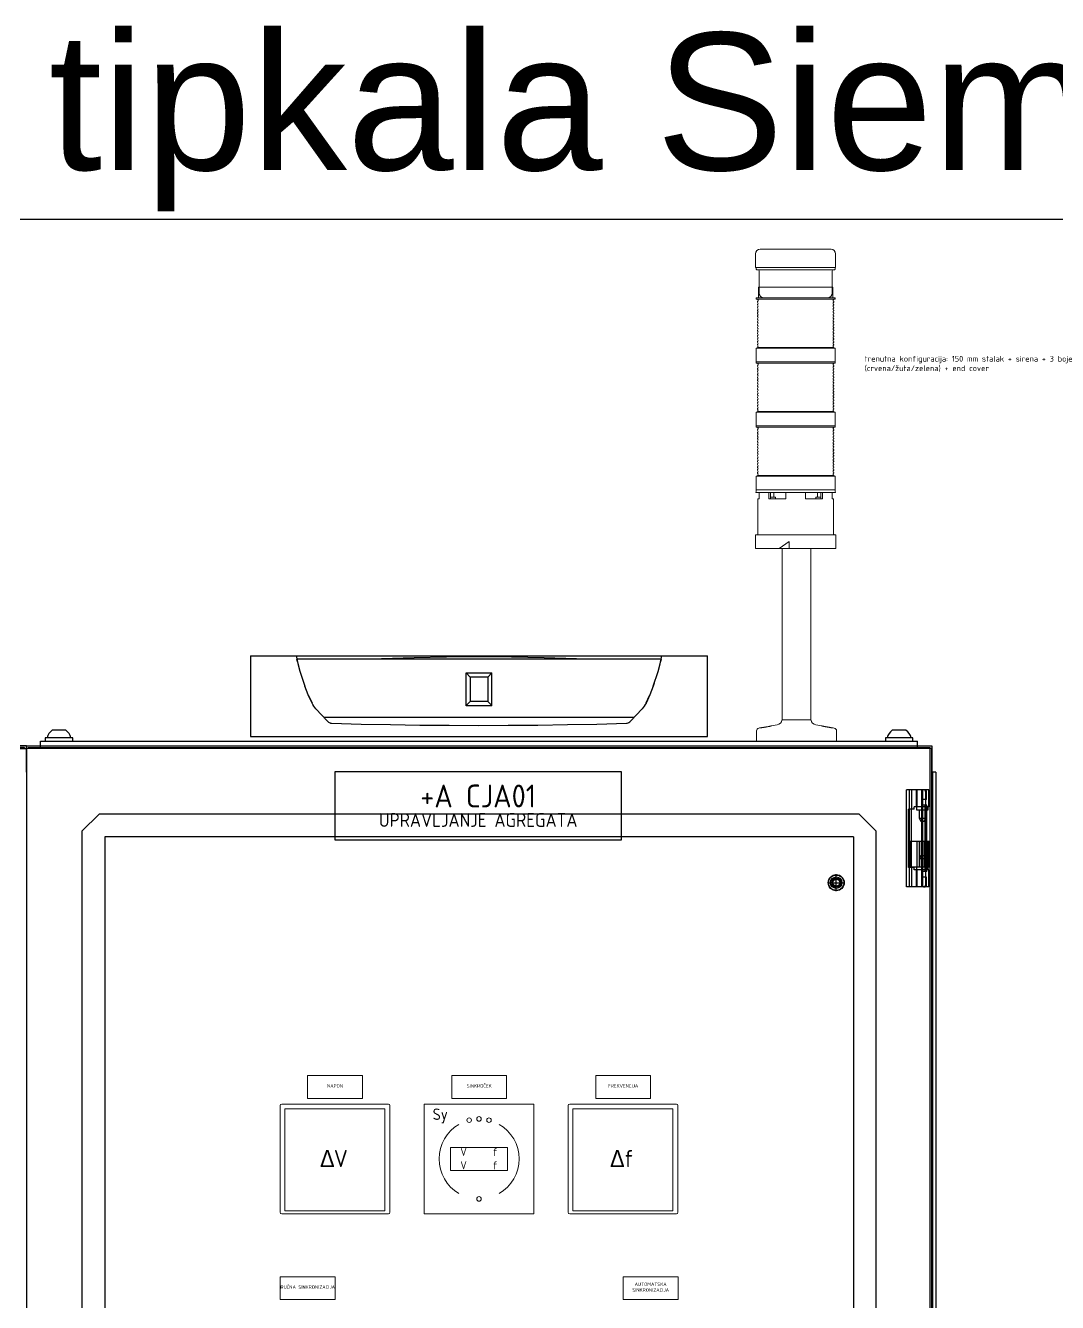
# Model space of a CAD drawing. Header units: millimetres. Extents: x 40929 to 57897, y 13592 to 43737.
# Drawn here: x 47668 to 48571, y 42018 to 43135 of the extents above; entities that cross this region are included whole.
import ezdxf

# ---------------------------------------------------------------- set-up
doc = ezdxf.new("R2010")
doc.units = ezdxf.units.MM
doc.set_wipeout_variables(frame=1)
doc.layers.add('! NO PLOT !', color=7, linetype='Continuous', true_color=0xff75dd, plot=False)
doc.layers.add('000-PI-Oprema', color=30, linetype='Continuous', lineweight=5)
for name, color, linetype in [('000-PI-ORMAR', 2, 'Continuous'), ('000-PI_TEXT', 7, 'Continuous'), ('AUT_7', 7, 'Continuous')]:
    doc.layers.add(name, color=color, linetype=linetype)
doc.styles.add('PI0', font='isocpeur.ttf', dxfattribs={"width": 0.9})
doc.styles.get("Standard").update_dxf_attribs({"font": 'arial.ttf'})

# ---------------------------------------------------------------- blocks, each defined once
blk = doc.blocks.new('8806000_2000x800x600')
at = {"layer": '! NO PLOT !'}
for p, q in [((-3049.3, 1783), (-3049.3, 1868)), ((-3029.9, 1868), (-3049.3, 1868)), ((-3046.8, 1851), (-3046.8, 1868)), ((-3046.6, 1783), (-3046.6, 1868)), ((-3044.7, 1851), (-3044.7, 1868)), ((-3041, 1868), (-3041, 1853)), ((-3040.1, 1853), (-3040.1, 1868)), ((-3036, 1783), (-3036, 1868)), ((-3035.4, 1853), (-3035.4, 1868)), ((-3035.2, 1783), (-3035.2, 1868)), ((-3032.4, 1866), (-3031.8, 1866)), ((-3032.4, 1785), (-3032.4, 1866)), ((-3031.8, 1859.5), (-3031.8, 1866)), ((-3029.9, 1853), (-3029.9, 1868)), ((-3031.8, 1859.5), (-3036, 1859.5)), ((-3031.7, 1854.5), (-3036, 1854.5)), ((-3032.9, 1796.5), (-3032.9, 1854.5)), ((-3032.4, 1791.5), (-3032.4, 1859.5)), ((-3032.2, 1796.5), (-3032.2, 1854.5)), ((-3031.7, 1796.5), (-3031.7, 1854.5)), ((-3755.8, 1846.7), (-3770.8, 1831.7)), ((-3090.8, 1846.7), (-3755.8, 1846.7)), ((-3075.8, 1831.7), (-3090.8, 1846.7)), ((-3047.6, 1800), (-3047.6, 1851)), ((-3042.6, 1851), (-3047.6, 1851)), ((-3045.1, 1800), (-3045.1, 1851)), ((-3029.9, 1853), (-3042.6, 1853)), ((-3042.6, 1851), (-3042.6, 1853)), ((-3040.5, 1853), (-3040.5, 1850.5)), ((-3040.5, 1850.5), (-3030.3, 1850.5)), ((-3038.4, 1850.5), (-3038.4, 1843)), ((-3038.4, 1843), (-3032.5, 1843)), ((-3038.4, 1843), (-3036.9, 1840.5)), ((-3033.9, 1840.5), (-3032.5, 1843)), ((-3032.5, 1843), (-3032.5, 1850.5)), ((-3030.3, 1850.5), (-3030.3, 1853)), ((-3770.8, 1831.7), (-3770.8, -8.3)), ((-3075.8, -8.3), (-3075.8, 1831.7)), ((-3036.9, 1840.5), (-3033.9, 1840.5)), ((-3750.8, 1826.7), (-3750.8, -3.3)), ((-3095.8, 1826.7), (-3750.8, 1826.7)), ((-3095.8, 1826.7), (-3095.8, -3.3)), ((-3046.1, 1823), (-3029.3, 1823)), ((-3046.1, 1823), (-3046.1, 1800.5)), ((-3040.2, 1823), (-3040.2, 1800.5)), ((-3038.2, 1823), (-3038.2, 1800.5)), ((-3036.5, 1823), (-3036.5, 1800.5)), ((-3036.1, 1823), (-3036.1, 1800.5)), ((-3034, 1823), (-3034, 1800.5)), ((-3033.6, 1823), (-3033.6, 1800.5)), ((-3033.3, 1823), (-3033.3, 1800.5)), ((-3032.2, 1823), (-3032.2, 1800.5)), ((-3031.4, 1823), (-3031.4, 1800.5)), ((-3031.3, 1800.5), (-3031.3, 1823)), ((-3030.3, 1823), (-3030.3, 1800.5)), ((-3029.5, 1823), (-3029.5, 1800.5)), ((-3036.9, 1810.5), (-3038.4, 1808)), ((-3036.9, 1810.5), (-3033.9, 1810.5)), ((-3032.5, 1808), (-3033.9, 1810.5)), ((-3042.6, 1800), (-3047.6, 1800)), ((-3046.8, 1783), (-3046.8, 1800)), ((-3046.1, 1800.5), (-3029.3, 1800.5)), ((-3044.7, 1783), (-3044.7, 1800)), ((-3042.6, 1798), (-3042.6, 1800)), ((-3040.5, 1800.5), (-3040.5, 1798)), ((-3038.4, 1808), (-3038.4, 1800.5)), ((-3038.4, 1808), (-3032.5, 1808)), ((-3032.5, 1800.5), (-3032.5, 1808)), ((-3030.3, 1798), (-3030.3, 1800.5)), ((-3110.8, 1779.4), (-3110.8, 1794.1)), ((-3110.8, 1779.4), (-3110.8, 1794.1)), ((-3029.9, 1798), (-3042.6, 1798)), ((-3041, 1798), (-3041, 1783)), ((-3040.1, 1783), (-3040.1, 1798)), ((-3031.7, 1796.5), (-3036, 1796.5)), ((-3031.8, 1791.5), (-3036, 1791.5)), ((-3035.4, 1783), (-3035.4, 1798)), ((-3031.8, 1785), (-3031.8, 1791.5)), ((-3029.9, 1783), (-3029.9, 1798)), ((-3118.2, 1786.7), (-3103.5, 1786.7)), ((-3118.2, 1786.7), (-3103.5, 1786.7)), ((-3029.9, 1783), (-3049.3, 1783)), ((-3032.4, 1785), (-3031.8, 1785))]:
    blk.add_line(p, q, dxfattribs=at)
for radius in [7, 7, 6.7, 6.7, 5, 4, 3]:
    blk.add_circle((-3110.8, 1786.7), radius, dxfattribs=at)
for centre, start_param, end_param in [((-3034.4, 1866), 4.712389, 6.283185), ((-3033.7, 1866), 4.712389, 6.283185), ((-3034.4, 1785), 3.141593, 4.712389), ((-3033.7, 1785), 3.141593, 4.712389)]:
    blk.add_ellipse(centre, major_axis=(0, 2), ratio=0.965926, start_param=start_param, end_param=end_param, dxfattribs=at)
at = {"layer": '000-PI-ORMAR'}
for p, q in [((-3807.1, 1904), (-3807.1, 1910.5)), ((-3807.1, 1910.5), (-3039.6, 1910.5)), ((-3778.8, 1913.4), (-3802.8, 1913.4)), ((-3802.8, 1913.4), (-3802.8, 1910.5)), ((-3784.8, 1920), (-3796.8, 1920)), ((-3778.8, 1910.5), (-3778.8, 1913.4)), ((-3043.8, 1913.4), (-3067.8, 1913.4)), ((-3067.8, 1913.4), (-3067.8, 1910.5)), ((-3049.8, 1920), (-3061.8, 1920)), ((-3043.8, 1910.5), (-3043.8, 1913.4)), ((-3039.6, 1904), (-3039.6, 1910.5)), ((-3819.3, 1906.5), (-3807.1, 1906.5)), ((-3819.3, 1883.4), (-3819.3, 1906.5)), ((-3819.3, 1904), (-3819.3, -80.5)), ((-3027.3, 1904), (-3819.3, 1904)), ((-3817.8, 1904), (-3817.8, 1905)), ((-3817.8, 1905), (-3807.1, 1905)), ((-3807.1, 1906.5), (-3039.6, 1906.5)), ((-3807.1, 1905), (-3039.6, 1905)), ((-3039.6, 1906.5), (-3027.3, 1906.5)), ((-3039.6, 1905), (-3028.8, 1905)), ((-3028.8, 1905), (-3028.8, 1904)), ((-3028.8, 1904), (-3028.8, -80.5)), ((-3027.3, 1906.5), (-3027.3, 1904)), ((-3027.3, -80.5), (-3027.3, 1904)), ((-3027.3, 1904), (-3027.3, -80.5)), ((-3026.5, 1883.5), (-3027.3, 1883.4)), ((-3023.8, 1883.5), (-3026.5, 1883.5)), ((-3026.5, 1883.5), (-3026.5, -67.5)), ((-3023.8, 1883.5), (-3023.8, -67.5))]:
    blk.add_line(p, q, dxfattribs=at)
for centre, start, end in [((-3790.4, 1910.8), 124.8208, 166.6054), ((-3791.2, 1910.8), 13.3946, 55.1792), ((-3055.4, 1910.8), 124.8208, 166.6054), ((-3056.2, 1910.8), 13.3946, 55.1792)]:
    blk.add_arc(centre, 11.2, start, end, dxfattribs=at)
blk = doc.blocks.new('8WD4308-0DB')
at = {"layer": '000-PI-Oprema'}
for p, q in [((-10.9, 38.5), (-10.9, 18.5)), ((-10.9, 38.5), (10.9, 38.5)), ((10.9, 18.5), (10.9, 38.5)), ((-32.2, 11.5), (-32.9, 11.4)), ((-16.9, 14.2), (-21.8, 13.3)), ((-12.6, 18.5), (-12.8, 18.5)), ((0, 18.5), (-12.6, 18.5)), ((12.6, 18.5), (0, 18.5)), ((12.6, 18.5), (12.8, 18.5)), ((21.8, 13.3), (16.9, 14.2)), ((32.9, 11.4), (32.2, 11.5)), ((-35, 8.9), (-35, 0)), ((-35, 0), (0, 0)), ((0, 0), (35, 0)), ((35, 0), (35, 8.9))]:
    blk.add_line(p, q, dxfattribs=at)
for centre, radius, start, end in [((-32.5, 8.9), 2.5, 100, 180), ((-17.7, 19.1), 5, 280, 352.8286), ((17.7, 19.1), 5, 187.1714, 260), ((32.5, 8.9), 2.5, 0, 80)]:
    blk.add_arc(centre, radius, start, end, dxfattribs=at)
for points, knots in [([(-26, 12.5), (-26.3, 12.4), (-26.9, 12.3), (-27.8, 12.2), (-28.6, 12), (-29.5, 11.9), (-30.2, 11.8), (-30.9, 11.7), (-31.4, 11.6), (-31.9, 11.5), (-32.1, 11.5), (-32.3, 11.5), (-32.2, 11.5), (-32.2, 11.5)], [0, 0, 0, 0, 0.096017, 0.194806, 0.290827, 0.389665, 0.485085, 0.583337, 0.677637, 0.774733, 0.867989, 0.963988, 1, 1, 1, 1]), ([(-21.8, 13.3), (-21.8, 13.3), (-21.8, 13.3), (-22, 13.3), (-22.4, 13.2), (-22.8, 13.1), (-23.4, 13), (-24.1, 12.8), (-25, 12.7), (-25.6, 12.6), (-26, 12.5)], [0, 0, 0, 0, 0.121089, 0.238367, 0.358993, 0.477316, 0.598943, 0.719596, 0.843631, 1, 1, 1, 1]), ([(32.2, 11.5), (32.2, 11.5), (32.2, 11.5), (32.1, 11.5), (31.8, 11.6), (31.3, 11.6), (30.8, 11.7), (30.1, 11.8), (29.4, 11.9), (28.6, 12.1), (27.7, 12.2), (26.8, 12.4), (25.9, 12.5), (25, 12.7), (24.2, 12.8), (23.5, 13), (22.9, 13.1), (22.4, 13.2), (22, 13.3), (21.8, 13.3), (21.7, 13.3), (21.8, 13.3), (21.8, 13.3)], [0, 0, 0, 0, 0.031808, 0.085374, 0.13736, 0.19084, 0.243076, 0.2968, 0.34954, 0.403774, 0.457138, 0.512018, 0.565928, 0.621388, 0.675519, 0.731236, 0.785035, 0.840445, 0.893336, 0.947823, 0.999653, 1, 1, 1, 1])]:
    blk.add_open_spline(points, degree=3, knots=knots, dxfattribs=at)
blk = doc.blocks.new('8WD4308-0EE')
blk.add_wipeout([(-12.5, 150), (12.5, 150), (12.5, 0), (-12.5, 0)]).dxf.layer = '000-PI-Oprema'
at = {"layer": '000-PI-Oprema'}
blk.add_lwpolyline([(-12.5, 0), (12.5, 0), (12.5, 150), (-12.5, 150)], close=True, dxfattribs=at)
blk = doc.blocks.new('8WD4420-0EA2')
at = {"layer": '000-PI-Oprema'}
for p, q in [((35.5, 49), (-34, 49)), ((35.3, 51.2), (-33.8, 51.2)), ((-33.8, 51.2), (-33.8, 51.2)), ((-33.2, 53.3), (-33.2, 52.8)), ((-32.6, 53.5), (-33, 53.5)), ((-31.2, 49), (-31.2, 43.8)), ((-22.7, 43.8), (-22.7, 49)), ((-21.2, 43.8), (-21.2, 49)), ((-18.4, 45), (-18.3, 49)), ((-17, 43.8), (-17, 44.7)), ((-7.8, 49), (-7.8, 43.8)), ((9.3, 43.8), (9.3, 49)), ((18.5, 44.7), (18.5, 43.8)), ((18.8, 45), (19.1, 45)), ((19.8, 49), (19.9, 45)), ((22.7, 49), (22.7, 43.8)), ((24.2, 49), (24.2, 43.8)), ((32.7, 43.8), (32.7, 49)), ((34.1, 53.5), (34.5, 53.5)), ((34.7, 52.9), (34.7, 53.3)), ((-32.3, 43.5), (-32.3, 12.5)), ((-31.3, 43.5), (-32.3, 43.5)), ((-8.1, 43.5), (-22.4, 43.5)), ((23.9, 43.5), (9.6, 43.5)), ((33.9, 43.5), (32.8, 43.5)), ((33.9, 12.5), (33.9, 43.5)), ((-34.3, 12), (-34.3, 0)), ((-34.2, 12), (-34.3, 12)), ((-34.3, 12), (-34.3, 12)), ((-34.3, 12), (-34.3, 12)), ((-34.1, 12), (-34.2, 12)), ((-34.2, 12), (-34.2, 12)), ((-34, 12), (-34.1, 12)), ((-33.9, 12), (-34, 12)), ((-33.7, 12), (-33.9, 12)), ((-33.4, 12), (-33.7, 12)), ((-33.7, 12), (-33.7, 12)), ((-33, 12), (-33.4, 12)), ((-33.4, 12), (-33.4, 12)), ((-32.6, 12), (-33, 12)), ((-33, 12), (-33, 12)), ((-32.5, 12), (-32.6, 12)), ((-32.1, 12), (-32.5, 12)), ((-32, 12), (-32.1, 12)), ((-31.5, 12), (-32, 12)), ((-31.4, 12), (-31.5, 12)), ((-31.5, 12), (-31.5, 12)), ((-30.9, 12), (-31.4, 12)), ((-30.8, 12), (-30.9, 12)), ((-30.9, 12), (-30.9, 12)), ((-30.3, 12), (-30.8, 12)), ((-30.3, 12), (-30.2, 12)), ((-30.1, 12), (-30.2, 12)), ((-29.6, 12), (-30.1, 12)), ((-29.6, 12), (-29.5, 12)), ((-29.4, 12), (-29.5, 12)), ((-29.5, 12), (-29.5, 12)), ((-28.8, 12), (-29.4, 12)), ((-28.8, 12), (-28.7, 12)), ((-28.6, 12), (-28.7, 12)), ((-28.5, 12), (-28.6, 12)), ((-28, 12), (-28.5, 12)), ((-28, 12), (-27.9, 12)), ((-27.8, 12), (-27.9, 12)), ((-27.7, 12), (-27.8, 12)), ((-27.1, 12), (-27.7, 12)), ((-27.1, 12), (-27, 12)), ((-26.9, 12), (-27, 12)), ((-26.8, 12), (-26.9, 12)), ((-26.2, 12), (-26.8, 12)), ((-26.2, 12), (-26, 12)), ((-25.9, 12), (-26, 12)), ((-25.8, 12), (-25.9, 12)), ((-25.2, 12), (-25.8, 12)), ((-25.2, 12), (-25.1, 12)), ((-24.9, 12), (-25.1, 12)), ((-24.8, 12), (-24.9, 12)), ((-24.1, 12), (-24.8, 12)), ((-24.1, 12), (-24, 12)), ((-23.8, 12), (-24, 12)), ((-23.8, 12), (-21.5, 12)), ((-23.8, 12), (-23.8, 12)), ((-21.4, 12), (-21.5, 12)), ((-20.8, 12), (-21.4, 12)), ((-20.8, 12), (-20.6, 12)), ((-20.4, 12), (-20.6, 12)), ((-20.2, 12), (-20.4, 12)), ((-19.6, 12), (-20.2, 12)), ((-19.6, 12), (-19.4, 12)), ((-19.1, 12), (-19.4, 12)), ((-19, 12), (-19.1, 12)), ((-18.3, 12), (-19, 12)), ((-18.3, 12), (-18.2, 12)), ((-17.8, 12), (-18.2, 12)), ((-17.7, 12), (-17.8, 12)), ((-17, 12), (-17.7, 12)), ((-17, 12), (-16.9, 12)), ((-16.5, 12), (-16.9, 12)), ((-16.4, 12), (-16.5, 12)), ((-15.7, 12), (-16.4, 12)), ((-15.7, 12), (-15.5, 12)), ((-15.2, 12), (-15.5, 12)), ((-15, 12), (-15.2, 12)), ((-14.3, 12), (-15, 12)), ((-14.3, 12), (-14.2, 12)), ((-13.8, 12), (-14.2, 12)), ((-13.6, 12), (-13.8, 12)), ((-13, 12), (-13.6, 12)), ((-13, 12), (-12.8, 12)), ((-12.4, 12), (-12.8, 12)), ((-12.2, 12), (-12.4, 12)), ((-11.6, 12), (-12.2, 12)), ((-11.6, 12), (-11.4, 12)), ((-11, 12), (-11.4, 12)), ((-10.8, 12), (-11, 12)), ((-10.1, 12), (-10.8, 12)), ((-10.1, 12), (-10, 12)), ((-9.5, 12), (-10, 12)), ((-9.3, 12), (-9.5, 12)), ((-8.7, 12), (-9.3, 12)), ((-8.7, 12), (-8.5, 12)), ((-8, 12), (-8.5, 12)), ((-7.8, 12), (-8, 12)), ((-7.2, 12), (-7.8, 12)), ((-7.2, 12), (-7, 12)), ((-6.5, 12), (-7, 12)), ((-6.4, 12), (-6.5, 12)), ((-5.7, 12), (-6.4, 12)), ((-5.7, 12), (-5.6, 12)), ((-5, 12), (-5.6, 12)), ((-4.9, 12), (-5, 12)), ((-4.2, 12), (-4.9, 12)), ((-4.2, 12), (-4.1, 12)), ((-3.5, 12), (-4.1, 12)), ((-3.3, 12), (-3.5, 12)), ((-2.7, 12), (-3.3, 12)), ((-2.7, 12), (-2.6, 12)), ((-2, 12), (-2.6, 12)), ((-1.8, 12), (-2, 12)), ((-1.2, 12), (-1.8, 12)), ((-1.2, 12), (-1, 12)), ((-0.5, 12), (-1, 12)), ((-0.3, 12), (-0.5, 12)), ((0.3, 12), (-0.3, 12)), ((0.3, 12), (0.5, 12)), ((1, 12), (0.5, 12)), ((1.2, 12), (1, 12)), ((1.8, 12), (1.2, 12)), ((1.8, 12), (2, 12)), ((2.6, 12), (2, 12)), ((2.8, 12), (2.6, 12)), ((3.3, 12), (2.8, 12)), ((3.3, 12), (3.5, 12)), ((4.1, 12), (3.5, 12)), ((4.3, 12), (4.1, 12)), ((4.8, 12), (4.3, 12)), ((4.8, 12), (5, 12)), ((5.6, 12), (5, 12)), ((5.8, 12), (5.6, 12)), ((6.3, 12), (5.8, 12)), ((6.3, 12), (6.5, 12)), ((7.1, 12), (6.5, 12)), ((7.3, 12), (7.1, 12)), ((7.8, 12), (7.3, 12)), ((7.8, 12), (8, 12)), ((8.6, 12), (8, 12)), ((8.8, 12), (8.6, 12)), ((9.3, 12), (8.8, 12)), ((9.3, 12), (9.5, 12)), ((10.1, 12), (9.5, 12)), ((10.3, 12), (10.1, 12)), ((10.8, 12), (10.3, 12)), ((10.8, 12), (10.9, 12)), ((11.6, 12), (10.9, 12)), ((11.8, 12), (11.6, 12)), ((12.2, 12), (11.8, 12)), ((12.2, 12), (12.4, 12)), ((13, 12), (12.4, 12)), ((13.2, 12), (13, 12)), ((13.6, 12), (13.2, 12)), ((13.6, 12), (13.8, 12)), ((14.4, 12), (13.8, 12)), ((14.6, 12), (14.4, 12)), ((15, 12), (14.6, 12)), ((15, 12), (15.2, 12)), ((15.8, 12), (15.2, 12)), ((16, 12), (15.8, 12)), ((16.4, 12), (16, 12)), ((16.4, 12), (16.5, 12)), ((17.2, 12), (16.5, 12)), ((17.4, 12), (17.2, 12)), ((17.7, 12), (17.4, 12)), ((17.7, 12), (17.9, 12)), ((18.5, 12), (17.9, 12)), ((18.7, 12), (18.5, 12)), ((19, 12), (18.7, 12)), ((19, 12), (19.2, 12)), ((19.8, 12), (19.2, 12)), ((20, 12), (19.8, 12)), ((20.3, 12), (20, 12)), ((20.3, 12), (20.5, 12)), ((21.1, 12), (20.5, 12)), ((21.3, 12), (21.1, 12)), ((21.5, 12), (21.3, 12)), ((21.5, 12), (21.7, 12)), ((22.3, 12), (21.7, 12)), ((22.5, 12), (22.3, 12)), ((22.7, 12), (22.5, 12)), ((22.7, 12), (22.9, 12)), ((23.5, 12), (22.9, 12)), ((23.7, 12), (23.5, 12)), ((23.9, 12), (23.7, 12)), ((23.9, 12), (24, 12)), ((24.6, 12), (24, 12)), ((24.8, 12), (24.6, 12)), ((25, 12), (24.8, 12)), ((25, 12), (25.1, 12)), ((25.7, 12), (25.1, 12)), ((25.9, 12), (25.7, 12)), ((26.1, 12), (25.9, 12)), ((26.1, 12), (26.2, 12)), ((26.8, 12), (26.2, 12)), ((26.9, 12), (26.8, 12)), ((27.1, 12), (26.9, 12)), ((27.1, 12), (27.2, 12)), ((27.8, 12), (27.2, 12)), ((27.9, 12), (27.8, 12)), ((28, 12), (27.9, 12)), ((28, 12), (28.1, 12)), ((28.7, 12), (28.1, 12)), ((28.9, 12), (28.7, 12)), ((28.9, 12), (28.9, 12)), ((28.9, 12), (29.1, 12)), ((29.6, 12), (29.1, 12)), ((29.7, 12), (29.6, 12)), ((29.8, 12), (29.7, 12)), ((29.8, 12), (29.9, 12)), ((30.5, 12), (29.9, 12)), ((30.6, 12), (30.5, 12)), ((30.6, 12), (30.6, 12)), ((30.6, 12), (30.7, 12)), ((31.3, 12), (30.7, 12)), ((31.3, 12), (31.3, 12)), ((31.4, 12), (31.3, 12)), ((31.4, 12), (31.4, 12)), ((32, 12), (31.4, 12)), ((32.1, 12), (32, 12)), ((32.1, 12), (32.1, 12)), ((32.6, 12), (32.1, 12)), ((32.7, 12), (32.6, 12)), ((32.7, 12), (32.7, 12)), ((33.2, 12), (32.7, 12)), ((33.3, 12), (33.2, 12)), ((33.8, 12), (33.3, 12)), ((33.9, 12), (33.8, 12)), ((34.3, 12), (33.9, 12)), ((34.3, 12), (34.3, 12)), ((34.7, 12), (34.3, 12)), ((34.7, 12), (34.7, 12)), ((35, 12), (34.7, 12)), ((35.1, 12), (35, 12)), ((35.3, 12), (35.1, 12)), ((35.4, 12), (35.3, 12)), ((35.5, 12), (35.4, 12)), ((35.6, 12), (35.5, 12)), ((35.7, 12), (35.6, 12)), ((35.7, 12), (35.7, 12)), ((35.8, 12), (35.7, 12)), ((35.8, 0), (35.8, 12)), ((35.8, 12), (35.8, 12)), ((35.8, 12), (35.8, 12)), ((-34.3, 0), (-34.2, 0)), ((-34.3, 0), (-34.3, 0)), ((-34.3, 0), (-34.3, 0)), ((-34.2, 0), (-34.1, 0)), ((-34.2, 0), (-34.2, 0)), ((-34.1, 0), (-34, 0)), ((-34, 0), (-33.9, 0)), ((-33.9, 0), (-33.7, 0)), ((-33.7, 0), (-33.4, 0)), ((-33.7, 0), (-33.7, 0)), ((-33.4, 0), (-33, 0)), ((-33.4, 0), (-33.4, 0)), ((-33, 0), (-32.6, 0)), ((-33, 0), (-33, 0)), ((-32.6, 0), (-32.5, 0)), ((-32.5, 0), (-32.1, 0)), ((-32.1, 0), (-32, 0)), ((-32, 0), (-31.5, 0)), ((-31.5, 0), (-31.4, 0)), ((-31.5, 0), (-31.5, 0)), ((-31.4, 0), (-30.9, 0)), ((-30.9, 0), (-30.8, 0)), ((-30.9, 0), (-30.9, 0)), ((-30.8, 0), (-30.3, 0)), ((-30.2, 0), (-30.3, 0)), ((-30.2, 0), (-30.1, 0)), ((-30.1, 0), (-29.6, 0)), ((-29.5, 0), (-29.6, 0)), ((-29.5, 0), (-29.4, 0)), ((-29.5, 0), (-29.5, 0)), ((-29.4, 0), (-28.8, 0)), ((-28.7, 0), (-28.8, 0)), ((-28.7, 0), (-28.6, 0)), ((-28.6, 0), (-28.5, 0)), ((-28.5, 0), (-28, 0)), ((-27.9, 0), (-28, 0)), ((-27.9, 0), (-27.8, 0)), ((-27.8, 0), (-27.7, 0)), ((-27.7, 0), (-27.1, 0)), ((-27, 0), (-27.1, 0)), ((-27, 0), (-26.9, 0)), ((-26.9, 0), (-26.8, 0)), ((-26.8, 0), (-26.2, 0)), ((-26, 0), (-26.2, 0)), ((-26, 0), (-25.9, 0)), ((-25.9, 0), (-25.8, 0)), ((-25.8, 0), (-25.2, 0)), ((-25.1, 0), (-25.2, 0)), ((-25.1, 0), (-24.9, 0)), ((-24.9, 0), (-24.8, 0)), ((-24.8, 0), (-24.1, 0)), ((-24, 0), (-24.1, 0)), ((-24, 0), (-23.8, 0)), ((-23.8, 0), (-21.5, 0)), ((-23.8, 0), (-23.8, 0)), ((-21.5, 0), (-21.4, 0)), ((-20.8, 0), (-21.4, 0)), ((-20.6, 0), (-20.8, 0)), ((-20.6, 0), (-20.4, 0)), ((-20.4, 0), (-20.2, 0)), ((-20.2, 0), (-19.6, 0)), ((-19.4, 0), (-19.6, 0)), ((-19.4, 0), (-19.1, 0)), ((-19.1, 0), (-19, 0)), ((-19, 0), (-18.3, 0)), ((-18.2, 0), (-18.3, 0)), ((-18.2, 0), (-17.8, 0)), ((-17.8, 0), (-17.7, 0)), ((-17.7, 0), (-17, 0)), ((-16.9, 0), (-17, 0)), ((-16.9, 0), (-16.5, 0)), ((-16.5, 0), (-16.4, 0)), ((-16.4, 0), (-15.7, 0)), ((-15.5, 0), (-15.7, 0)), ((-15.5, 0), (-15.2, 0)), ((-15.2, 0), (-15, 0)), ((-15, 0), (-14.3, 0)), ((-14.2, 0), (-14.3, 0)), ((-14.2, 0), (-13.8, 0)), ((-13.8, 0), (-13.7, 0)), ((-13.7, 0), (-5, 6)), ((-5, 0), (-13.7, 0)), ((-5, 0), (-5, 6)), ((-5, 0), (-4.9, 0)), ((-4.9, 0), (-4.2, 0)), ((-4.1, 0), (-4.2, 0)), ((-4.1, 0), (-3.5, 0)), ((-3.5, 0), (-3.3, 0)), ((-3.3, 0), (-2.7, 0)), ((-2.6, 0), (-2.7, 0)), ((-2.6, 0), (-2, 0)), ((-2, 0), (-1.8, 0)), ((-1.8, 0), (-1.2, 0)), ((-1, 0), (-1.2, 0)), ((-1, 0), (-0.5, 0)), ((-0.5, 0), (-0.3, 0)), ((-0.3, 0), (0.3, 0)), ((0.5, 0), (0.3, 0)), ((0.5, 0), (1, 0)), ((1, 0), (1.2, 0)), ((1.2, 0), (1.8, 0)), ((2, 0), (1.8, 0)), ((2, 0), (2.6, 0)), ((2.6, 0), (2.8, 0)), ((2.8, 0), (3.3, 0)), ((3.5, 0), (3.3, 0)), ((3.5, 0), (4.1, 0)), ((4.1, 0), (4.3, 0)), ((4.3, 0), (4.8, 0)), ((5, 0), (4.8, 0)), ((5, 0), (5.6, 0)), ((5.6, 0), (5.8, 0)), ((5.8, 0), (6.3, 0)), ((6.5, 0), (6.3, 0)), ((6.5, 0), (7.1, 0)), ((7.1, 0), (7.3, 0)), ((7.3, 0), (7.8, 0)), ((8, 0), (7.8, 0)), ((8, 0), (8.6, 0)), ((8.6, 0), (8.8, 0)), ((8.8, 0), (9.3, 0)), ((9.5, 0), (9.3, 0)), ((9.5, 0), (10.1, 0)), ((10.1, 0), (10.3, 0)), ((10.3, 0), (10.8, 0)), ((10.9, 0), (10.8, 0)), ((10.9, 0), (11.6, 0)), ((11.6, 0), (11.8, 0)), ((11.8, 0), (12.2, 0)), ((12.4, 0), (12.2, 0)), ((12.4, 0), (13, 0)), ((13, 0), (13.2, 0)), ((13.2, 0), (13.6, 0)), ((13.8, 0), (13.6, 0)), ((13.8, 0), (14.4, 0)), ((14.4, 0), (14.6, 0)), ((14.6, 0), (15, 0)), ((15.2, 0), (15, 0)), ((15.2, 0), (15.8, 0)), ((15.8, 0), (16, 0)), ((16, 0), (16.4, 0)), ((16.5, 0), (16.4, 0)), ((16.5, 0), (17.2, 0)), ((17.2, 0), (17.4, 0)), ((17.4, 0), (17.7, 0)), ((17.9, 0), (17.7, 0)), ((17.9, 0), (18.5, 0)), ((18.5, 0), (18.7, 0)), ((18.7, 0), (19, 0)), ((19.2, 0), (19, 0)), ((19.2, 0), (19.8, 0)), ((19.8, 0), (20, 0)), ((20, 0), (20.3, 0)), ((20.5, 0), (20.3, 0)), ((20.5, 0), (21.1, 0)), ((21.1, 0), (21.3, 0)), ((21.3, 0), (21.5, 0)), ((21.7, 0), (21.5, 0)), ((21.7, 0), (22.3, 0)), ((22.3, 0), (22.5, 0)), ((22.5, 0), (22.7, 0)), ((22.9, 0), (22.7, 0)), ((22.9, 0), (23.5, 0)), ((23.5, 0), (23.7, 0)), ((23.7, 0), (23.9, 0)), ((24, 0), (23.9, 0)), ((24, 0), (24.6, 0)), ((24.6, 0), (24.8, 0)), ((24.8, 0), (25, 0)), ((25.1, 0), (25, 0)), ((25.1, 0), (25.7, 0)), ((25.7, 0), (25.9, 0)), ((25.9, 0), (26.1, 0)), ((26.2, 0), (26.1, 0)), ((26.2, 0), (26.8, 0)), ((26.8, 0), (26.9, 0)), ((26.9, 0), (27.1, 0)), ((27.2, 0), (27.1, 0)), ((27.2, 0), (27.8, 0)), ((27.8, 0), (27.9, 0)), ((27.9, 0), (28, 0)), ((28.1, 0), (28, 0)), ((28.1, 0), (28.7, 0)), ((28.7, 0), (28.9, 0)), ((28.9, 0), (28.9, 0)), ((29.1, 0), (28.9, 0)), ((29.1, 0), (29.6, 0)), ((29.6, 0), (29.7, 0)), ((29.7, 0), (29.8, 0)), ((29.9, 0), (29.8, 0)), ((29.9, 0), (30.5, 0)), ((30.5, 0), (30.6, 0)), ((30.6, 0), (30.6, 0)), ((30.7, 0), (30.6, 0)), ((30.7, 0), (31.3, 0)), ((31.3, 0), (31.3, 0)), ((31.3, 0), (31.4, 0)), ((31.4, 0), (31.4, 0)), ((31.4, 0), (32, 0)), ((32, 0), (32.1, 0)), ((32.1, 0), (32.1, 0)), ((32.1, 0), (32.6, 0)), ((32.6, 0), (32.7, 0)), ((32.7, 0), (32.7, 0)), ((32.7, 0), (33.2, 0)), ((33.2, 0), (33.3, 0)), ((33.3, 0), (33.8, 0)), ((33.8, 0), (33.9, 0)), ((33.9, 0), (34.3, 0)), ((34.3, 0), (34.3, 0)), ((34.3, 0), (34.7, 0)), ((34.7, 0), (34.7, 0)), ((34.7, 0), (35, 0)), ((35, 0), (35.1, 0)), ((35.1, 0), (35.3, 0)), ((35.3, 0), (35.4, 0)), ((35.4, 0), (35.5, 0)), ((35.5, 0), (35.6, 0)), ((35.6, 0), (35.7, 0)), ((35.7, 0), (35.7, 0)), ((35.7, 0), (35.8, 0)), ((35.8, 0), (35.8, 0)), ((35.8, 0), (35.8, 0))]:
    blk.add_line(p, q, dxfattribs=at)
for centre, radius, start, end in [((-32.9, 53.3), 0.3, 123.0647, 177), ((-31.4, 51), 3, 90, 123.0647), ((-17.3, 44.7), 0.3, 0.5, 90), ((18.8, 44.7), 0.3, 90, 179.5), ((32.9, 51), 3, 56.9353, 90), ((34.4, 53.3), 0.3, 3, 56.9353), ((-32.8, 12.5), 0.5, 270, 0), ((34.4, 12.5), 0.5, 180, 270)]:
    blk.add_arc(centre, radius, start, end, dxfattribs=at)
for points in [[(-33.8, 51.2), (-33.9, 50.4), (-33.9, 49.7), (-34, 49)], [(35.5, 49), (35.4, 49.7), (35.4, 50.4), (35.3, 51.2)]]:
    blk.add_open_spline(points, degree=3, dxfattribs=at)
for points, knots in [([(-33.2, 52.9), (-33.2, 52.8), (-33.3, 52.8), (-33.4, 52.6), (-33.4, 52.5), (-33.5, 52.3), (-33.7, 52), (-33.8, 51.7), (-33.8, 51.4), (-33.8, 51.2), (-33.8, 51.2)], [0, 0, 0, 0, 0.081172, 0.171771, 0.271798, 0.381252, 0.500132, 0.745984, 0.912641, 1, 1, 1, 1]), ([(-32.6, 53.5), (-32.6, 53.5), (-32.6, 53.5), (-32.6, 53.5), (-32.6, 53.5), (-32.6, 53.5), (-32.6, 53.5), (-32.7, 53.4), (-32.8, 53.3), (-33, 53.1), (-33.1, 53), (-33.2, 52.9)], [0, 0, 0, 0, 0.047556, 0.094225, 0.140838, 0.188231, 0.237194, 0.356247, 0.484961, 0.720047, 1, 1, 1, 1]), ([(28.6, 54), (28.1, 54), (27.3, 54), (25.7, 54), (24, 54), (22, 54), (19.9, 54), (18.1, 54), (16.9, 54), (16.3, 54), (15.7, 54), (15.2, 54), (14.6, 54), (14, 54), (13.4, 54), (12.7, 54), (12, 54), (11.3, 54), (10.6, 54), (10.1, 54), (9.6, 54), (9, 54), (8.3, 54), (7.8, 54), (7.3, 54), (6.9, 54), (6.5, 54), (5.9, 54), (5.3, 54), (4.6, 54), (4, 54), (3.4, 54), (2.7, 54), (1.8, 54), (0.7, 54), (-0.1, 54), (-0.6, 54), (-0.8, 54), (-1, 54), (-1.3, 54), (-1.5, 54), (-1.8, 54), (-2, 54), (-2.2, 54), (-2.3, 54), (-2.4, 54), (-2.5, 54), (-2.8, 54), (-3.2, 54), (-3.5, 54), (-3.8, 54), (-4, 54), (-4.2, 54), (-4.6, 54), (-5.1, 54), (-5.6, 54), (-6.1, 54), (-6.6, 54), (-7.2, 54), (-8, 54), (-9.1, 54), (-10.9, 54), (-13, 54), (-15.3, 54), (-17.6, 54), (-19.7, 54), (-21.5, 54), (-23.1, 54), (-24.5, 54), (-25.4, 54), (-25.8, 54), (-26, 54), (-26.1, 54), (-26.3, 54), (-26.4, 54), (-26.5, 54), (-26.7, 54), (-26.9, 54), (-27.2, 54), (-27.5, 54), (-27.8, 54), (-28.1, 54), (-28.3, 54), (-28.5, 54), (-28.6, 54), (-28.7, 54), (-28.9, 54), (-29.1, 54), (-29.3, 54), (-29.5, 54), (-29.8, 54), (-30.2, 54), (-30.7, 54), (-30.9, 54), (-31, 54), (-31.1, 54), (-31.1, 54), (-31.1, 54), (-31.1, 54), (-31.2, 54), (-31.2, 54), (-31.2, 54), (-31.3, 54), (-31.3, 54), (-31.4, 54), (-31.4, 54), (-31.4, 54), (-31.4, 54), (-31.4, 54), (-31.4, 54)], [0, 0, 0, 0, 0.030721, 0.061441, 0.092162, 0.122883, 0.157287, 0.191692, 0.199418, 0.207144, 0.21487, 0.222596, 0.230322, 0.238048, 0.245774, 0.254749, 0.263724, 0.272699, 0.281675, 0.288359, 0.293395, 0.300585, 0.309382, 0.316728, 0.322236, 0.325904, 0.330631, 0.337467, 0.34641, 0.354537, 0.36163, 0.367928, 0.374594, 0.387344, 0.400094, 0.412844, 0.415692, 0.41854, 0.421388, 0.424236, 0.427084, 0.429932, 0.43278, 0.435627, 0.43573, 0.436526, 0.438724, 0.442219, 0.447012, 0.451606, 0.455036, 0.457302, 0.457999, 0.463277, 0.469605, 0.475933, 0.482262, 0.48859, 0.494919, 0.501247, 0.519119, 0.537018, 0.56869, 0.599997, 0.631184, 0.662371, 0.693558, 0.719757, 0.745956, 0.769013, 0.772032, 0.775052, 0.778072, 0.781092, 0.784111, 0.787131, 0.790571, 0.795734, 0.80262, 0.811228, 0.818037, 0.824305, 0.830262, 0.83591, 0.839043, 0.84311, 0.848637, 0.855623, 0.863057, 0.86832, 0.873583, 0.896529, 0.918954, 0.938688, 0.941273, 0.943857, 0.946442, 0.949026, 0.951611, 0.954195, 0.956157, 0.96078, 0.967878, 0.975504, 0.981344, 0.986577, 0.991379, 0.996819, 1, 1, 1, 1]), ([(-21.2, 45), (-21, 45), (-20.5, 45), (-19.8, 45), (-19.1, 45), (-18.5, 45), (-18, 45), (-17.6, 45), (-17.4, 45), (-17.4, 45), (-17.3, 45)], [0, 0, 0, 0, 0.095164, 0.224426, 0.353689, 0.482951, 0.612214, 0.741476, 0.870738, 1, 1, 1, 1]), ([(19.1, 45), (19.3, 45), (19.6, 45), (20.2, 45), (21, 45), (21.9, 45), (22.4, 45), (22.7, 45)], [0, 0, 0, 0, 0.210229, 0.420456, 0.630681, 0.840904, 1, 1, 1, 1]), ([(32.9, 54), (32.9, 54), (32.9, 54), (32.8, 54), (32.6, 54), (32.4, 54), (32, 54), (31.4, 54), (30.7, 54), (29.8, 54), (29, 54), (28.6, 54)], [0, 0, 0, 0, 0.082677, 0.163542, 0.254065, 0.354246, 0.464084, 0.58358, 0.712732, 0.851539, 1, 1, 1, 1]), ([(34.7, 52.9), (34.6, 52.9), (34.6, 53), (34.5, 53.1), (34.4, 53.1), (34.4, 53.2), (34.3, 53.3), (34.2, 53.3), (34.2, 53.4), (34.1, 53.5), (34.1, 53.5), (34.1, 53.5), (34.1, 53.5), (34.1, 53.5), (34.1, 53.5)], [0, 0, 0, 0, 0.09864, 0.191496, 0.279017, 0.361732, 0.44026, 0.51532, 0.64488, 0.762921, 0.823221, 0.882584, 0.942015, 1, 1, 1, 1]), ([(35.3, 51.2), (35.3, 51.5), (35.2, 51.8), (35, 52.4), (34.9, 52.6), (34.7, 52.9)], [0, 0, 0, 0, 0.5, 0.5, 1, 1, 1, 1]), ([(-31.2, 43.8), (-31.2, 43.7), (-31.2, 43.6), (-31.3, 43.5), (-31.3, 43.5), (-31.3, 43.5)], [0, 0, 0, 0, 0.5, 0.5, 1, 1, 1, 1]), ([(-22.4, 43.5), (-22.5, 43.5), (-22.6, 43.5), (-22.6, 43.6), (-22.7, 43.7), (-22.7, 43.8)], [0, 0, 0, 0, 0.5, 0.5, 1, 1, 1, 1]), ([(-20.9, 43.5), (-20.9, 43.5), (-21, 43.5), (-21.1, 43.6), (-21.1, 43.7), (-21.1, 43.8), (-21.2, 43.8)], [0, 0, 0, 0, 0.250135, 0.499951, 0.749863, 1, 1, 1, 1]), ([(-16.7, 43.5), (-16.8, 43.5), (-16.9, 43.5), (-17, 43.6), (-17, 43.7), (-17, 43.8), (-17, 43.8)], [0, 0, 0, 0, 0.269629, 0.561715, 0.789315, 1, 1, 1, 1]), ([(-7.8, 43.8), (-7.8, 43.7), (-7.8, 43.6), (-8, 43.5), (-8, 43.5), (-8.1, 43.5)], [0, 0, 0, 0, 0.5, 0.5, 1, 1, 1, 1]), ([(9.6, 43.5), (9.5, 43.5), (9.5, 43.5), (9.3, 43.6), (9.3, 43.7), (9.3, 43.8)], [0, 0, 0, 0, 0.5, 0.5, 1, 1, 1, 1]), ([(18.5, 43.8), (18.5, 43.8), (18.5, 43.7), (18.4, 43.6), (18.3, 43.5), (18.3, 43.5), (18.2, 43.5)], [0, 0, 0, 0, 0.270777, 0.563175, 0.790272, 1, 1, 1, 1]), ([(22.7, 43.8), (22.7, 43.8), (22.6, 43.7), (22.6, 43.6), (22.5, 43.5), (22.4, 43.5), (22.4, 43.5)], [0, 0, 0, 0, 0.250137, 0.500049, 0.749865, 1, 1, 1, 1]), ([(24.2, 43.8), (24.2, 43.7), (24.1, 43.6), (24.1, 43.5), (24, 43.5), (23.9, 43.5)], [0, 0, 0, 0, 0.5, 0.5, 1, 1, 1, 1]), ([(32.8, 43.5), (32.8, 43.5), (32.8, 43.5), (32.7, 43.6), (32.7, 43.7), (32.7, 43.8)], [0, 0, 0, 0, 0.5, 0.5, 1, 1, 1, 1])]:
    blk.add_open_spline(points, degree=3, knots=knots, dxfattribs=at)
blk = doc.blocks.new('8WD4420-5A_')
at = {"layer": '000-PI-Oprema'}
for p, q in [((-33.3, 50.3), (-33.3, 49.8)), ((-33.3, 47.7), (-33.3, 47.2)), ((-33.3, 45.2), (-33.3, 44.8)), ((33.3, 49.8), (33.3, 50.3)), ((33.3, 47.2), (33.3, 47.7)), ((33.3, 44.8), (33.3, 45.2)), ((-33.3, 42.8), (-33.3, 42.2)), ((-33.3, 40.2), (-33.3, 39.7)), ((-33.3, 37.7), (-33.3, 37.3)), ((-33.3, 35.3), (-33.3, 34.7)), ((33.3, 42.2), (33.3, 42.8)), ((33.3, 39.7), (33.3, 40.2)), ((33.3, 37.3), (33.3, 37.7)), ((33.3, 34.7), (33.3, 35.3)), ((-33.3, 32.7), (-33.3, 32.2)), ((-33.3, 30.2), (-33.3, 29.8)), ((-33.3, 27.8), (-33.3, 27.2)), ((-33.3, 25.3), (-33.3, 24.7)), ((-33.3, 22.7), (-33.3, 22.3)), ((33.3, 32.2), (33.3, 32.7)), ((33.3, 29.8), (33.3, 30.2)), ((33.3, 27.2), (33.3, 27.8)), ((33.3, 24.7), (33.3, 25.3)), ((33.3, 22.3), (33.3, 22.7)), ((-33.3, 20.3), (-33.3, 19.8)), ((33.3, 19.8), (33.3, 20.3))]:
    blk.add_line(p, q, dxfattribs=at)
for centre, start, end in [((-34.1, 48.8), 306.8699, 53.1301), ((-34.1, 46.2), 306.8699, 53.1301), ((-34.1, 43.8), 306.8699, 53.1301), ((34.1, 48.8), 126.8699, 233.1301), ((34.1, 46.2), 126.8699, 233.1301), ((34.1, 43.8), 126.8699, 233.1301), ((-34.1, 41.2), 306.8699, 53.1301), ((-34.1, 38.8), 306.8699, 53.1301), ((-34.1, 36.2), 306.8699, 53.1301), ((-34.1, 33.8), 306.8699, 53.1301), ((34.1, 41.2), 126.8699, 233.1301), ((34.1, 38.8), 126.8699, 233.1301), ((34.1, 36.2), 126.8699, 233.1301), ((34.1, 33.8), 126.8699, 233.1301), ((-34.1, 31.2), 306.8699, 53.1301), ((-34.1, 28.8), 306.8699, 53.1301), ((-34.1, 26.2), 306.8699, 53.1301), ((-34.1, 23.8), 306.8699, 53.1301), ((34.1, 31.2), 126.8699, 233.1301), ((34.1, 28.8), 126.8699, 233.1301), ((34.1, 26.2), 126.8699, 233.1301), ((34.1, 23.8), 126.8699, 233.1301), ((-34.1, 21.2), 306.8699, 53.1301), ((34.1, 21.2), 126.8699, 233.1301)]:
    blk.add_arc(centre, 1.25, start, end, dxfattribs=at)
for points in [[(-32.5, 65.5), (32.5, 65.5), (32.5, 56), (-32.5, 56)], [(-33.3, 12.7), (-33.3, 12), (-34.6, 12), (-34.6, 0), (34.6, 0), (34.6, 12), (33.3, 12), (33.3, 12.7), (33.3, 12.7)]]:
    blk.add_wipeout(points).dxf.layer = '000-PI-Oprema'
for p, q in [((-34.5, 56), (-34.5, 55)), ((-34.5, 56), (-32.5, 56)), ((-32.5, 65.5), (-32.5, 56)), ((32.5, 65.5), (-32.5, 65.5)), ((32.5, 56), (-32.5, 56)), ((32.5, 56), (32.5, 65.5)), ((32.5, 56), (34.5, 56)), ((34.5, 55), (34.5, 56)), ((-34.1, 55), (-34.5, 55)), ((34.1, 55), (-34.1, 55)), ((-33.3, 52.7), (-33.3, 52.3)), ((33.3, 52.3), (33.3, 52.7)), ((34.1, 55), (34.5, 55)), ((-34.6, 0), (-34.6, 11.8)), ((-33.3, 12), (-34.4, 12)), ((-33.3, 17.8), (-33.3, 17.2)), ((-33.3, 15.3), (-33.3, 14.8)), ((-33.3, 12.7), (-33.3, 12)), ((33.3, 12.7), (-33.3, 12.7)), ((-29.2, 12), (-33.3, 12)), ((-25.6, 12), (-29.2, 12)), ((-21.2, 12), (-25.6, 12)), ((-16.2, 12), (-21.2, 12)), ((-10.6, 12), (-16.2, 12)), ((-4.8, 12), (-10.6, 12)), ((1.2, 12), (-4.8, 12)), ((7.2, 12), (1.2, 12)), ((12.9, 12), (7.2, 12)), ((18.2, 12), (12.9, 12)), ((23, 12), (18.2, 12)), ((27.1, 12), (23, 12)), ((30.4, 12), (27.1, 12)), ((33.3, 12), (30.4, 12)), ((33.3, 17.2), (33.3, 17.8)), ((33.3, 14.8), (33.3, 15.3)), ((33.3, 12), (33.3, 12.7)), ((33.3, 12), (34.4, 12)), ((34.6, 0), (34.6, 11.8)), ((34.6, 0), (-34.6, 0))]:
    blk.add_line(p, q, dxfattribs=at)
for centre, start, end in [((-34.1, 53.8), 306.8699, 90), ((-34.1, 51.2), 306.8699, 53.1301), ((34.1, 53.8), 90, 233.1301), ((34.1, 51.2), 126.8699, 233.1301), ((-34.1, 18.8), 306.8699, 53.1301), ((-34.1, 16.2), 306.8699, 53.1301), ((-34.1, 13.8), 306.8699, 53.1301), ((34.1, 18.8), 126.8699, 233.1301), ((34.1, 16.2), 126.8699, 233.1301), ((34.1, 13.8), 126.8699, 233.1301)]:
    blk.add_arc(centre, 1.25, start, end, dxfattribs=at)
for centre, start_param, end_param in [((-34.4, 11.8), 1.570796, 3.141593), ((34.4, 11.8), 0, 1.570796)]:
    blk.add_ellipse(centre, major_axis=(0.201, 0), ratio=0.996802, start_param=start_param, end_param=end_param, dxfattribs=at)
blk = doc.blocks.new('8WD4408-0AA')
at = {"layer": '000-PI-Oprema'}
for p, q in [((-35, 38.5), (-35, 26.5)), ((35, 26.5), (35, 38.5)), ((-34.5, 26.5), (-35, 26.5)), ((-34.5, 26.5), (-34.5, 25.2)), ((0, 26.5), (-34.5, 26.5)), ((-33.9, 24.6), (-33, 24.6)), ((-33, 24.6), (33, 24.6)), ((-32, 23.6), (-32, 4.5)), ((34.5, 26.5), (0, 26.5)), ((32, 4.5), (32, 23.6)), ((33, 24.6), (33.9, 24.6)), ((34.5, 25.2), (34.5, 26.5)), ((34.5, 26.5), (35, 26.5))]:
    blk.add_line(p, q, dxfattribs=at)
for centre, radius, start, end in [((-31, 38.5), 4, 90, 180), ((31, 38.5), 4, 0, 90), ((-33.9, 25.2), 0.6, 180, 270), ((-33, 23.6), 1, 0, 90), ((33, 23.6), 1, 90, 180), ((33.9, 25.2), 0.6, 270, 0), ((-27.5, 4.5), 4.5, 180, 270), ((27.5, 4.5), 4.5, 270, 0)]:
    blk.add_arc(centre, radius, start, end, dxfattribs=at)
for points, knots in [([(31, 42.5), (31, 42.5), (31, 42.5), (30.9, 42.5), (30.7, 42.5), (30.2, 42.5), (29.6, 42.5), (28.8, 42.5), (27.9, 42.5), (27, 42.5), (25.9, 42.5), (24.6, 42.5), (23.3, 42.5), (21.8, 42.5), (20.3, 42.5), (18.6, 42.5), (16.9, 42.5), (15, 42.5), (13.2, 42.5), (11.2, 42.5), (9, 42.5), (6.7, 42.5), (4.4, 42.5), (2.1, 42.5), (-0.2, 42.5), (-2.4, 42.5), (-4.7, 42.5), (-7, 42.5), (-9.3, 42.5), (-11.5, 42.5), (-13.5, 42.5), (-15.3, 42.5), (-17.1, 42.5), (-18.9, 42.5), (-20.5, 42.5), (-22.1, 42.5), (-23.5, 42.5), (-24.8, 42.5), (-26, 42.5), (-27.1, 42.5), (-28.1, 42.5), (-28.9, 42.5), (-29.7, 42.5), (-30.3, 42.5), (-30.7, 42.5), (-31, 42.5), (-31, 42.5), (-31, 42.5)], [0, 0, 0, 0, 0.001678, 0.024986, 0.04826, 0.072291, 0.096961, 0.121665, 0.143124, 0.164532, 0.185987, 0.207904, 0.229766, 0.251678, 0.273595, 0.295457, 0.317369, 0.338829, 0.360237, 0.381691, 0.4064, 0.431068, 0.4551, 0.478375, 0.501678, 0.524986, 0.54826, 0.572291, 0.596961, 0.621665, 0.643124, 0.664532, 0.685987, 0.707904, 0.729766, 0.751678, 0.773595, 0.795457, 0.817369, 0.838829, 0.860237, 0.881691, 0.9064, 0.931068, 0.955097, 0.978371, 1, 1, 1, 1]), ([(-27.5, 0), (-27.5, 0), (-24.6, 0), (-14.3, 0), (-7.3, 0), (7.3, 0), (14.3, 0), (24.6, 0), (27.5, 0), (27.5, 0)], [0, 0, 0, 0, 0.25, 0.25, 0.5, 0.5, 0.75, 0.75, 1, 1, 1, 1])]:
    blk.add_open_spline(points, degree=3, knots=knots, dxfattribs=at)

msp = doc.modelspace()

# ---------------------------------------------------------------- linework, layer by layer
at = {"layer": '! NO PLOT !', "ltscale": 0.25}
msp.add_lwpolyline([(46607.931, 42965.457), (46607.931, 40095.457), (48757.931, 40095.457), (48757.931, 41080.457), (50507.931, 41080.457), (50507.931, 42965.457), (46607.931, 42965.457)], dxfattribs=at)
at = {"layer": '000-PI-Oprema', "ltscale": 0.25}
for p, q in [((47668.944, 42502.753), (47668.944, 42472.297)), ((47668.944, 42472.297), (47668.919, 42472.297))]:
    msp.add_line(p, q, dxfattribs=at)
at = {"layer": '000-PI-Oprema', "lineweight": 15}
for p, q in [((48039.944, 42153.867), (48089.944, 42153.867)), ((48039.944, 42133.867), (48039.944, 42153.867)), ((48089.944, 42153.867), (48089.944, 42133.867)), ((48089.944, 42133.867), (48039.944, 42133.867))]:
    msp.add_line(p, q, dxfattribs=at)
at = {"layer": '000-PI-Oprema'}
for points in [[(47914.944, 42216.786), (47962.944, 42216.786), (47962.944, 42196.786), (47914.944, 42196.786)], [(48041.075, 42216.786), (48089.075, 42216.786), (48089.075, 42196.786), (48041.075, 42196.786)], [(48167.075, 42216.786), (48215.075, 42216.786), (48215.075, 42196.786), (48167.075, 42196.786)], [(48016.944, 42095.867), (48112.944, 42095.867), (48112.944, 42191.867), (48016.944, 42191.867)], [(47891.075, 42040.786), (47939.075, 42040.786), (47939.075, 42020.786), (47891.075, 42020.786)], [(48191.075, 42040.786), (48239.075, 42040.786), (48239.075, 42020.786), (48191.075, 42020.786)]]:
    msp.add_lwpolyline(points, close=True, dxfattribs=at)
for points in [[(47892.277, 42095.867), (47985.61, 42095.867, 0.41421356), (47986.944, 42097.201), (47986.944, 42190.534, 0.41421356), (47985.61, 42191.867), (47892.277, 42191.867, 0.41421356), (47890.944, 42190.534), (47890.944, 42097.201, 0.41421356)], [(48144.277, 42095.867), (48237.61, 42095.867, 0.41421356), (48238.944, 42097.201), (48238.944, 42190.534, 0.41421356), (48237.61, 42191.867), (48144.277, 42191.867, 0.41421356), (48142.944, 42190.534), (48142.944, 42097.201, 0.41421356)]]:
    msp.add_lwpolyline(points, format="xyb", close=True, dxfattribs=at)
at = {"layer": '000-PI-Oprema', "ltscale": 0.01}
for points in [[(47895.027, 42187.784), (47982.564, 42187.784), (47982.564, 42098.534), (47895.027, 42098.534)], [(48147.027, 42187.784), (48234.564, 42187.784), (48234.564, 42098.534), (48147.027, 42098.534)]]:
    msp.add_lwpolyline(points, close=True, dxfattribs=at)
at = {"layer": '000-PI-Oprema'}
for centre in [(48064.944, 42178.867), (48056.262, 42177.774), (48073.625, 42177.774), (48064.944, 42108.867)]:
    msp.add_circle(centre, 2, dxfattribs=at)
for start, end in [(120.262547, 239.737453), (300.262547, 59.737453)]:
    msp.add_arc((48064.944, 42143.867), 35, start, end, dxfattribs=at)
at = {"layer": '000-PI-ORMAR', "transparency": 33554687}
for p, q in [((47864.931, 42583.753), (47864.931, 42513.253)), ((47864.931, 42583.753), (48264.931, 42583.753)), ((48264.931, 42513.253), (48264.931, 42583.753)), ((47906.151, 42578.523), (47905.63, 42580.827)), ((48224.233, 42580.827), (47905.63, 42580.827)), ((48224.233, 42580.827), (48223.705, 42578.494)), ((48053.666, 42540.253), (48053.666, 42568.953)), ((48053.666, 42568.953), (48076.196, 42568.953)), ((48057.216, 42565.303), (48053.666, 42568.853)), ((48057.216, 42565.303), (48057.216, 42543.903)), ((48072.646, 42565.303), (48057.216, 42565.303)), ((48076.196, 42568.853), (48072.646, 42565.303)), ((48072.646, 42565.303), (48072.646, 42543.903)), ((48076.196, 42540.253), (48076.196, 42568.953)), ((48216.876, 42556.155), (48218.316, 42560.076)), ((48053.666, 42540.353), (48057.216, 42543.903)), ((48076.196, 42540.253), (48053.666, 42540.253)), ((48072.646, 42543.903), (48057.216, 42543.903)), ((48072.646, 42543.903), (48076.196, 42540.353)), ((47922.235, 42537.592), (47932.671, 42526.401)), ((47929.25, 42530.069), (47929.931, 42530.113)), ((47929.931, 42530.162), (48199.932, 42530.162)), ((47929.931, 42529.339), (47929.931, 42530.113)), ((48197.192, 42526.401), (48207.628, 42537.592)), ((48199.931, 42530.113), (48199.931, 42529.339)), ((48199.931, 42530.113), (48200.613, 42530.069)), ((47934.931, 42525.153), (47934.931, 42525.048)), ((48193.857, 42524.892), (48194.931, 42525.048)), ((48194.931, 42525.153), (48194.931, 42525.048)), ((47864.931, 42513.253), (48264.931, 42513.253))]:
    msp.add_line(p, q, dxfattribs=at)
for points in [[(47905.016, 42583.753), (47906.499, 42577.062), (47908.247, 42570.427), (47909.572, 42565.999), (47911.015, 42561.603), (47912.575, 42557.247)], [(48150.232, 42581.365), (48121.825, 42582.236), (48093.409, 42582.76), (48064.989, 42582.935), (48036.531, 42582.761), (48008.076, 42582.237), (47979.631, 42581.365)], [(48217.288, 42557.247), (48218.833, 42561.561), (48220.265, 42565.914), (48221.579, 42570.299), (48223.348, 42576.998), (48224.847, 42583.753)], [(47918.847, 42542.546), (47915.545, 42549.816), (47912.575, 42557.247)], [(47915.766, 42549.301), (47916.038, 42548.673), (47918.817, 42542.608)], [(48217.288, 42557.247), (48214.324, 42549.832), (48211.016, 42542.546)], [(48211.046, 42542.608), (48213.79, 42548.593), (48214.088, 42549.281)], [(47922.235, 42537.592), (47921.261, 42538.718), (47920.374, 42539.913), (47919.56, 42541.2), (47918.847, 42542.546)], [(48211.016, 42542.546), (48210.32, 42541.23), (48209.528, 42539.969), (48208.623, 42538.744), (48207.628, 42537.592)], [(47932.671, 42526.401), (47933.256, 42525.87), (47933.94, 42525.433), (47934.587, 42525.153)], [(47934.931, 42525.048), (47935.458, 42524.94), (47936.006, 42524.892)], [(47936.006, 42524.892), (47961.71, 42524.214), (47987.434, 42523.686), (48013.172, 42523.308), (48038.917, 42523.08), (48064.664, 42523.003), (48090.518, 42523.078), (48116.37, 42523.304), (48142.215, 42523.682), (48168.046, 42524.212), (48193.857, 42524.892)], [(48195.276, 42525.153), (48195.423, 42525.207), (48196.134, 42525.551), (48196.796, 42526.023), (48197.192, 42526.401)]]:
    msp.add_lwpolyline(points, dxfattribs=at)
at = {"layer": 'AUT_7'}
msp.add_lwpolyline([(47939.188, 42482.753), (48189.188, 42482.753), (48189.188, 42422.753), (47939.188, 42422.753)], close=True, dxfattribs=at)

# ---------------------------------------------------------------- block references
at = {"xscale": -1}
msp.add_blockref('8806000_2000x800x600', (43849.603, 40598.754), dxfattribs=at)
msp.add_blockref('8806000_2000x800x600', (51488.26, 40598.754))
at = {"layer": '000-PI-Oprema'}
msp.add_blockref('8WD4308-0DB', (48342.681, 42509.253), dxfattribs=at)

# ---------------------------------------------------------------- texts
at = {"layer": '! NO PLOT !', "ltscale": 0.25, "insert": (46607.931, 43128.718), "char_height": 120, "attachment_point": 1}
msp.add_mtext_dynamic_manual_height_columns('Tip preklopki i tipkala Siemens/Master projekt', width=4382.77629, gutter_width=12.5, heights=[0], dxfattribs=at)
at = {"layer": '! NO PLOT !', "linetype": 'Continuous', "insert": (48402.307, 42839.288), "char_height": 5, "width": 158.43481, "attachment_point": 4, "style": 'PI0'}
msp.add_mtext('{\\fISOCPEUR|b0|i0|c238|p34;trenutna konfiguracija: 150 mm stalak + sirena + 3 boje (crvena/žuta/zelena) + end cover}', dxfattribs=at)
at = {"layer": '000-PI-Oprema', "linetype": 'Continuous', "width": 58.2158, "attachment_point": 5, "style": 'PI0'}
for s, insert, char_height in [('Sy', (48030.994, 42181.463), 10), ('V \\PV', (48051.384, 42144.193), 7), ('f \\Pf', (48079.058, 42144.084), 7)]:
    msp.add_mtext(s, dxfattribs=dict(at, insert=insert, char_height=char_height))
at = {"layer": '000-PI-Oprema', "char_height": 15, "width": 37.17387, "attachment_point": 5, "style": 'PI0'}
for s, insert in [('∆{\\fISOCPEUR|b0|i0|c238|p34;V}', (47938.258, 42144.232)), ('∆f', (48190.258, 42144.232))]:
    msp.add_mtext(s, dxfattribs=dict(at, insert=insert))
at = {"layer": '000-PI_TEXT', "linetype": 'Continuous', "char_height": 3, "width": 58.2158, "attachment_point": 5, "style": 'PI0'}
for s, insert in [('{\\fISOCPEUR|b0|i0|c238|p34;NAPON}', (47938.944, 42207.753)), ('{\\fISOCPEUR|b0|i0|c238|p34;SINKROČEK}', (48065.075, 42207.753)), ('{\\fISOCPEUR|b0|i0|c238|p34;FREKVENCIJA}', (48191.075, 42207.753)), ('{\\fISOCPEUR|b0|i0|c238|p34;AUTOMATSKA\\PSINKRONIZACIJA}', (48215.075, 42031.753)), ('{\\fISOCPEUR|b0|i0|c238|p34;RUČNA SINKRONIZACIJA}', (47915.075, 42031.753))]:
    msp.add_mtext(s, dxfattribs=dict(at, insert=insert))
at = {"layer": 'AUT_7', "linetype": 'Continuous', "insert": (48064.188, 42452.753), "char_height": 20, "width": 238.08137, "attachment_point": 5, "line_spacing_factor": 0.75, "style": 'PI0'}
msp.add_mtext('+{\\fISOCPEUR|b0|i0|c238|p34;A CJA01}\\P{\\fISOCPEUR|b0|i0|c238|p34;\\H0.6x;\\C7;UPRAVLJANJE AGREGATA}', dxfattribs=at)

# ---------------------------------------------------------------- next in the draw order: block references
at = {"layer": '000-PI-Oprema'}
msp.add_blockref('8WD4308-0EE', (48342.681, 42527.753), dxfattribs=at)

# ---------------------------------------------------------------- next in the draw order: block references
msp.add_blockref('8WD4420-0EA2', (48341.159, 42677.753), dxfattribs=at)

# ---------------------------------------------------------------- next in the draw order: block references
msp.add_blockref('8WD4420-5A_', (48341.911, 42728.91), dxfattribs=at)

# ---------------------------------------------------------------- next in the draw order: block references
msp.add_blockref('8WD4420-5A_', (48341.911, 42784.91), dxfattribs=at)

# ---------------------------------------------------------------- next in the draw order: block references
msp.add_blockref('8WD4420-5A_', (48341.911, 42840.91), dxfattribs=at)

# ---------------------------------------------------------------- next in the draw order: block references
msp.add_blockref('8WD4408-0AA', (48341.911, 42896.91), dxfattribs=at)

doc.saveas('drawing.dxf')
